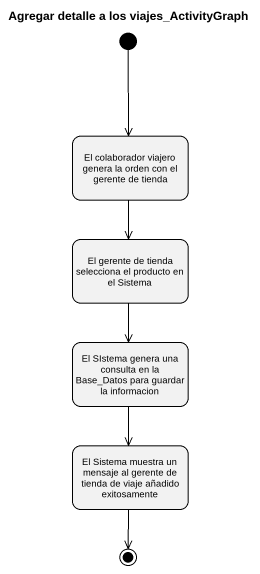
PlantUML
@startuml
title Agregar detalle a los viajes_ActivityGraph
hide empty description
state "El colaborador viajero genera la orden con el gerente de tienda" as El_colaborador_viajero
state "El gerente de tienda selecciona el producto en el Sistema" as El_gerente_de_tienda
state "El SIstema genera una consulta en la Base_Datos para guardar la informacion" as El_SIstema_genera_una
state "El Sistema muestra un mensaje al gerente de tienda de viaje añadido exitosamente" as El_Sistema_muestra_un
[*] --> El_colaborador_viajero
El_colaborador_viajero --> El_gerente_de_tienda
El_gerente_de_tienda --> El_SIstema_genera_una
El_SIstema_genera_una --> El_Sistema_muestra_un
El_Sistema_muestra_un --> [*]
@enduml
